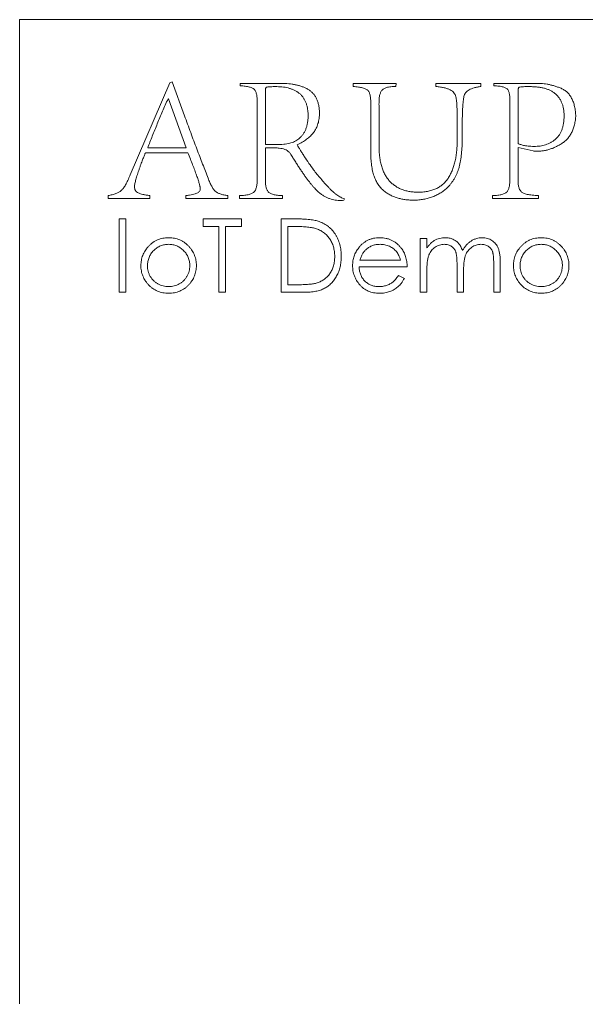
# Model space of a CAD drawing. Header units: millimetres. Extents: x 66 to 8082, y 89 to 5825.
# Drawn here: x 1387.3 to 1460.8, y 1455.3 to 1582.2 of the extents above; entities that cross this region are included whole.
import ezdxf

# ---------------------------------------------------------------- set-up
doc = ezdxf.new("R2010")
doc.units = ezdxf.units.MM
doc.layers.add('CUT THROUGH- Outside Line', color=3, linetype='Continuous')
doc.layers.add('FILL- 3mm', color=1, linetype='Continuous')

msp = doc.modelspace()

# ---------------------------------------------------------------- linework, layer by layer
at = {"layer": 'CUT THROUGH- Outside Line', "linetype": 'Continuous', "lineweight": 15}
for p, q in [((1387.27, 1582.17), (1387.27, 1357.17)), ((1529.27, 1582.17), (1387.27, 1582.17))]:
    msp.add_line(p, q, dxfattribs=at)
at = {"layer": 'FILL- 3mm', "linetype": 'Continuous', "lineweight": 15}
for p, q in [((1406.78, 1573.97), (1401.61, 1562)), ((1407.07, 1574.09), (1406.78, 1573.97)), ((1408.67, 1569.69), (1407.07, 1574.09)), ((1421.3, 1573.87), (1415.92, 1573.87)), ((1415.92, 1573.87), (1415.92, 1573.56)), ((1436.13, 1573.85), (1430.55, 1573.85)), ((1430.55, 1573.85), (1430.55, 1573.48)), ((1436.12, 1573.48), (1436.13, 1573.85)), ((1447.16, 1573.85), (1441.31, 1573.85)), ((1441.31, 1573.85), (1441.31, 1573.48)), ((1447.16, 1573.48), (1447.16, 1573.85)), ((1454.27, 1573.87), (1448.81, 1573.87)), ((1448.81, 1573.87), (1448.81, 1573.56)), ((1419.18, 1565.95), (1419.18, 1572.87)), ((1451.98, 1566.07), (1451.98, 1572.81)), ((1406.54, 1571.88), (1406.59, 1571.88)), ((1406.59, 1571.88), (1408.9, 1565.51)), ((1418.1, 1571.23), (1418.1, 1561.66)), ((1432.85, 1571.03), (1432.85, 1565.05)), ((1433.93, 1565.78), (1433.93, 1571.03)), ((1450.9, 1571.19), (1450.91, 1561.72)), ((1444.08, 1567.91), (1444.08, 1566.66)), ((1444.71, 1566.77), (1444.71, 1567.91)), ((1420.62, 1565.95), (1419.18, 1565.95)), ((1403.61, 1564.87), (1409.12, 1564.88)), ((1408.9, 1565.51), (1403.9, 1565.51)), ((1419.18, 1561.66), (1419.18, 1565.54)), ((1451.98, 1561.67), (1451.98, 1565.57)), ((1451.98, 1565.57), (1453.91, 1565.12)), ((1398.75, 1559.32), (1398.75, 1558.95)), ((1398.75, 1558.95), (1404.16, 1558.95)), ((1404.16, 1558.95), (1404.16, 1559.32)), ((1408.85, 1559.32), (1408.86, 1558.95)), ((1408.86, 1558.95), (1414.31, 1558.95)), ((1414.31, 1558.95), (1414.31, 1559.32)), ((1415.8, 1559.32), (1415.8, 1558.95)), ((1415.8, 1558.95), (1421.4, 1558.95)), ((1421.4, 1558.95), (1421.4, 1559.32)), ((1429.36, 1558.71), (1429.44, 1558.9)), ((1448.67, 1559.32), (1448.67, 1558.95)), ((1448.67, 1558.95), (1454.62, 1558.95)), ((1454.62, 1558.95), (1454.62, 1559.32)), ((1400.21, 1556.3), (1401.06, 1556.3)), ((1400.21, 1546.78), (1400.21, 1556.3)), ((1401.06, 1556.3), (1401.06, 1546.78)), ((1411.08, 1556.3), (1416.08, 1556.3)), ((1411.08, 1555.32), (1411.08, 1556.3)), ((1416.08, 1556.3), (1416.08, 1555.32)), ((1421.21, 1556.3), (1423.13, 1556.3)), ((1421.21, 1546.78), (1421.21, 1556.3)), ((1413.15, 1555.32), (1411.08, 1555.32)), ((1413.15, 1546.78), (1413.15, 1555.32)), ((1414.01, 1555.32), (1414.01, 1546.78)), ((1416.08, 1555.32), (1414.01, 1555.32)), ((1422.74, 1555.32), (1422.07, 1555.32)), ((1422.07, 1555.32), (1422.07, 1547.75)), ((1439.28, 1553.74), (1440.14, 1553.74)), ((1439.28, 1546.78), (1439.28, 1553.74)), ((1440.14, 1553.74), (1440.14, 1552.53)), ((1431.44, 1550.93), (1436.72, 1550.93)), ((1437.57, 1550.07), (1431.35, 1550.07)), ((1440.14, 1549.7), (1440.14, 1546.78)), ((1444.05, 1546.78), (1444.05, 1550.31)), ((1444.9, 1549.48), (1444.9, 1546.78)), ((1448.81, 1546.78), (1448.81, 1550.55)), ((1449.66, 1550.55), (1449.66, 1546.78)), ((1436.45, 1548.97), (1437.21, 1548.57)), ((1401.06, 1546.78), (1400.21, 1546.78)), ((1414.01, 1546.78), (1413.15, 1546.78)), ((1424.16, 1546.78), (1421.21, 1546.78)), ((1422.07, 1547.75), (1423.16, 1547.75)), ((1440.14, 1546.78), (1439.28, 1546.78)), ((1444.9, 1546.78), (1444.05, 1546.78)), ((1449.66, 1546.78), (1448.81, 1546.78))]:
    msp.add_line(p, q, dxfattribs=at)
for points, knots in [([(1415.92, 1573.56), (1416.03, 1573.56), (1416.25, 1573.55), (1416.56, 1573.52), (1416.84, 1573.48), (1417.09, 1573.42), (1417.31, 1573.35), (1417.49, 1573.28), (1417.64, 1573.18), (1417.76, 1573.08), (1417.86, 1572.95), (1417.93, 1572.78), (1418, 1572.6), (1418.05, 1572.38), (1418.08, 1572.14), (1418.1, 1571.86), (1418.11, 1571.55), (1418.1, 1571.34), (1418.1, 1571.23)], [0, 0, 0, 0, 0.089186, 0.170664, 0.243625, 0.309343, 0.367389, 0.418052, 0.463292, 0.503694, 0.54379, 0.589223, 0.640229, 0.697066, 0.761835, 0.833317, 0.912662, 1, 1, 1, 1]), ([(1419.18, 1572.87), (1419.18, 1572.92), (1419.18, 1573.02), (1419.19, 1573.14), (1419.21, 1573.24), (1419.23, 1573.33), (1419.29, 1573.4), (1419.36, 1573.41), (1419.39, 1573.41)], [0, 0, 0, 0, 0.238334, 0.438584, 0.593058, 0.707364, 0.867753, 1, 1, 1, 1]), ([(1419.39, 1573.41), (1419.45, 1573.42), (1419.61, 1573.44), (1419.88, 1573.45), (1420.23, 1573.46), (1420.5, 1573.46), (1420.64, 1573.46)], [0, 0, 0, 0, 0.157258, 0.374293, 0.657019, 1, 1, 1, 1]), ([(1420.64, 1573.46), (1420.79, 1573.46), (1421.09, 1573.45), (1421.52, 1573.41), (1421.93, 1573.34), (1422.31, 1573.25), (1422.67, 1573.12), (1423.01, 1572.97), (1423.32, 1572.79), (1423.61, 1572.57), (1423.87, 1572.33), (1424.09, 1572.05), (1424.28, 1571.74), (1424.44, 1571.4), (1424.57, 1571.02), (1424.65, 1570.61), (1424.71, 1570.17), (1424.72, 1569.86), (1424.73, 1569.71)], [0, 0, 0, 0, 0.071695, 0.140422, 0.20541, 0.267571, 0.327331, 0.385887, 0.442601, 0.498856, 0.554935, 0.610907, 0.667717, 0.726994, 0.789325, 0.855467, 0.925512, 1, 1, 1, 1]), ([(1426.2, 1570.07), (1426.19, 1570.26), (1426.17, 1570.61), (1426.08, 1571.12), (1425.95, 1571.58), (1425.78, 1571.99), (1425.56, 1572.36), (1425.29, 1572.67), (1424.98, 1572.94), (1424.63, 1573.16), (1424.25, 1573.34), (1423.87, 1573.5), (1423.46, 1573.62), (1423.05, 1573.72), (1422.63, 1573.8), (1422.2, 1573.85), (1421.75, 1573.88), (1421.45, 1573.87), (1421.3, 1573.87)], [0, 0, 0, 0, 0.0780559, 0.1500811, 0.2173398, 0.2802933, 0.3400858, 0.3977363, 0.4549608, 0.5131013, 0.5724732, 0.6311642, 0.6908321, 0.7505059, 0.8113509, 0.8725118, 0.9358154, 1, 1, 1, 1]), ([(1430.55, 1573.48), (1430.67, 1573.47), (1430.9, 1573.45), (1431.23, 1573.42), (1431.53, 1573.36), (1431.79, 1573.31), (1432.02, 1573.23), (1432.21, 1573.15), (1432.37, 1573.06), (1432.5, 1572.95), (1432.6, 1572.81), (1432.68, 1572.65), (1432.74, 1572.46), (1432.79, 1572.23), (1432.83, 1571.97), (1432.85, 1571.69), (1432.86, 1571.37), (1432.85, 1571.14), (1432.85, 1571.03)], [0, 0, 0, 0, 0.090003, 0.173003, 0.247225, 0.313439, 0.371782, 0.423583, 0.468644, 0.508396, 0.547847, 0.592715, 0.642189, 0.698905, 0.763354, 0.834173, 0.913261, 1, 1, 1, 1]), ([(1433.93, 1571.03), (1433.92, 1571.14), (1433.92, 1571.35), (1433.93, 1571.66), (1433.94, 1571.94), (1433.98, 1572.19), (1434.03, 1572.42), (1434.09, 1572.62), (1434.17, 1572.79), (1434.26, 1572.95), (1434.38, 1573.07), (1434.53, 1573.18), (1434.72, 1573.27), (1434.93, 1573.35), (1435.18, 1573.4), (1435.46, 1573.45), (1435.78, 1573.47), (1436.01, 1573.48), (1436.12, 1573.48)], [0, 0, 0, 0, 0.083863, 0.161012, 0.2314, 0.296235, 0.353857, 0.406486, 0.454971, 0.497779, 0.540102, 0.586553, 0.637713, 0.695543, 0.759656, 0.831607, 0.911566, 1, 1, 1, 1]), ([(1441.31, 1573.48), (1441.5, 1573.46), (1441.87, 1573.42), (1442.37, 1573.32), (1442.8, 1573.21), (1443.15, 1573.06), (1443.44, 1572.88), (1443.66, 1572.67), (1443.81, 1572.43), (1443.86, 1572.25), (1443.89, 1572.16)], [0, 0, 0, 0, 0.189029, 0.354137, 0.497237, 0.618134, 0.723504, 0.819328, 0.908684, 1, 1, 1, 1]), ([(1444.95, 1572.18), (1444.98, 1572.27), (1445.02, 1572.44), (1445.16, 1572.68), (1445.36, 1572.89), (1445.62, 1573.06), (1445.93, 1573.21), (1446.29, 1573.33), (1446.7, 1573.42), (1447, 1573.46), (1447.16, 1573.48)], [0, 0, 0, 0, 0.098742, 0.197038, 0.299038, 0.410701, 0.533516, 0.671111, 0.826568, 1, 1, 1, 1]), ([(1448.81, 1573.56), (1448.93, 1573.56), (1449.16, 1573.55), (1449.48, 1573.53), (1449.76, 1573.49), (1450.01, 1573.43), (1450.22, 1573.37), (1450.4, 1573.28), (1450.54, 1573.19), (1450.65, 1573.07), (1450.72, 1572.93), (1450.79, 1572.77), (1450.84, 1572.58), (1450.88, 1572.35), (1450.9, 1572.1), (1450.92, 1571.82), (1450.92, 1571.52), (1450.91, 1571.3), (1450.9, 1571.19)], [0, 0, 0, 0, 0.091823, 0.174655, 0.249137, 0.314644, 0.371658, 0.420916, 0.464281, 0.502637, 0.542405, 0.58743, 0.638062, 0.695737, 0.76096, 0.832988, 0.912921, 1, 1, 1, 1]), ([(1451.98, 1572.81), (1451.98, 1572.86), (1451.98, 1572.97), (1451.99, 1573.1), (1452.01, 1573.21), (1452.04, 1573.3), (1452.1, 1573.39), (1452.18, 1573.4), (1452.22, 1573.41)], [0, 0, 0, 0, 0.233369, 0.42561, 0.57137, 0.677458, 0.840688, 1, 1, 1, 1]), ([(1452.22, 1573.41), (1452.28, 1573.42), (1452.43, 1573.44), (1452.7, 1573.46), (1453.05, 1573.46), (1453.31, 1573.46), (1453.45, 1573.46)], [0, 0, 0, 0, 0.152156, 0.370009, 0.651579, 1, 1, 1, 1]), ([(1453.45, 1573.46), (1453.63, 1573.46), (1453.98, 1573.46), (1454.49, 1573.41), (1454.97, 1573.35), (1455.41, 1573.25), (1455.81, 1573.12), (1456.18, 1572.96), (1456.52, 1572.76), (1456.82, 1572.53), (1457.08, 1572.28), (1457.32, 1571.99), (1457.51, 1571.67), (1457.67, 1571.32), (1457.8, 1570.94), (1457.88, 1570.52), (1457.94, 1570.08), (1457.94, 1569.78), (1457.95, 1569.62)], [0, 0, 0, 0, 0.080108, 0.154881, 0.225574, 0.291731, 0.354097, 0.413346, 0.470384, 0.525441, 0.579218, 0.633296, 0.688332, 0.744597, 0.803434, 0.865081, 0.930478, 1, 1, 1, 1]), ([(1459.46, 1569.74), (1459.44, 1569.97), (1459.4, 1570.4), (1459.29, 1571.02), (1459.11, 1571.57), (1458.88, 1572.05), (1458.6, 1572.47), (1458.27, 1572.82), (1457.88, 1573.1), (1457.44, 1573.3), (1457, 1573.45), (1456.56, 1573.59), (1456.14, 1573.7), (1455.74, 1573.79), (1455.35, 1573.85), (1454.98, 1573.88), (1454.62, 1573.89), (1454.39, 1573.88), (1454.27, 1573.87)], [0, 0, 0, 0, 0.090341, 0.173096, 0.248427, 0.318243, 0.383933, 0.446503, 0.508952, 0.572273, 0.63542, 0.695699, 0.752926, 0.807211, 0.859058, 0.90827, 0.955024, 1, 1, 1, 1]), ([(1443.89, 1572.16), (1443.91, 1572.07), (1443.95, 1571.87), (1443.99, 1571.54), (1444.03, 1571.16), (1444.04, 1570.8), (1444.06, 1570.48), (1444.07, 1570.2), (1444.07, 1569.89), (1444.08, 1569.55), (1444.08, 1569.18), (1444.08, 1568.78), (1444.08, 1568.36), (1444.08, 1568.06), (1444.08, 1567.91)], [0, 0, 0, 0, 0.065095, 0.142532, 0.233342, 0.336869, 0.395066, 0.460502, 0.53319, 0.61235, 0.698767, 0.792448, 0.89259, 1, 1, 1, 1]), ([(1444.71, 1567.91), (1444.71, 1568.06), (1444.71, 1568.36), (1444.72, 1568.79), (1444.72, 1569.19), (1444.74, 1569.56), (1444.75, 1569.9), (1444.75, 1570.21), (1444.77, 1570.49), (1444.79, 1570.81), (1444.82, 1571.17), (1444.86, 1571.55), (1444.9, 1571.89), (1444.94, 1572.09), (1444.95, 1572.18)], [0, 0, 0, 0, 0.107482, 0.207874, 0.301049, 0.387819, 0.466561, 0.538882, 0.604013, 0.661977, 0.765154, 0.856416, 0.934115, 1, 1, 1, 1]), ([(1403.9, 1565.51), (1404.1, 1566.02), (1404.5, 1567.07), (1405.15, 1568.66), (1405.83, 1570.27), (1406.3, 1571.34), (1406.54, 1571.88)], [0, 0, 0, 0, 0.239737, 0.490038, 0.745473, 1, 1, 1, 1]), ([(1411.74, 1561.6), (1411.62, 1561.89), (1411.38, 1562.49), (1411.03, 1563.42), (1410.65, 1564.39), (1410.13, 1565.75), (1409.47, 1567.52), (1408.94, 1568.96), (1408.67, 1569.69)], [0, 0, 0, 0, 0.109387, 0.22402, 0.343819, 0.468869, 0.729107, 1, 1, 1, 1]), ([(1423.31, 1565.9), (1423.53, 1566.01), (1423.95, 1566.22), (1424.53, 1566.61), (1425.03, 1567.03), (1425.38, 1567.43), (1425.62, 1567.78), (1425.77, 1568.06), (1425.9, 1568.35), (1426.01, 1568.66), (1426.09, 1568.99), (1426.15, 1569.34), (1426.19, 1569.7), (1426.2, 1569.95), (1426.2, 1570.07)], [0, 0, 0, 0, 0.135396, 0.262394, 0.382767, 0.499489, 0.55717, 0.615544, 0.674757, 0.735295, 0.79761, 0.862855, 0.929997, 1, 1, 1, 1]), ([(1424.73, 1569.71), (1424.72, 1569.54), (1424.71, 1569.21), (1424.65, 1568.74), (1424.55, 1568.31), (1424.42, 1567.91), (1424.24, 1567.55), (1424.03, 1567.22), (1423.79, 1566.93), (1423.59, 1566.77), (1423.5, 1566.68)], [0, 0, 0, 0, 0.148963, 0.288773, 0.419547, 0.543302, 0.661823, 0.776024, 0.888114, 1, 1, 1, 1]), ([(1453.91, 1565.12), (1454.07, 1565.1), (1454.37, 1565.08), (1454.83, 1565.09), (1455.29, 1565.14), (1455.74, 1565.23), (1456.2, 1565.37), (1456.65, 1565.54), (1457.1, 1565.76), (1457.54, 1566.01), (1457.97, 1566.3), (1458.34, 1566.65), (1458.66, 1567.05), (1458.93, 1567.5), (1459.15, 1567.99), (1459.3, 1568.53), (1459.42, 1569.12), (1459.45, 1569.53), (1459.46, 1569.74)], [0, 0, 0, 0, 0.055962, 0.111923, 0.168224, 0.2249, 0.282396, 0.341379, 0.402344, 0.465268, 0.528643, 0.590537, 0.652425, 0.715621, 0.780968, 0.849504, 0.92227, 1, 1, 1, 1]), ([(1457.95, 1569.62), (1457.94, 1569.45), (1457.93, 1569.13), (1457.87, 1568.66), (1457.77, 1568.23), (1457.65, 1567.83), (1457.49, 1567.47), (1457.3, 1567.14), (1457.07, 1566.86), (1456.8, 1566.61), (1456.52, 1566.39), (1456.21, 1566.21), (1455.89, 1566.05), (1455.55, 1565.92), (1455.2, 1565.82), (1454.82, 1565.75), (1454.43, 1565.71), (1454.17, 1565.71), (1454.03, 1565.71)], [0, 0, 0, 0, 0.07992, 0.154833, 0.224848, 0.290191, 0.35257, 0.412375, 0.470335, 0.527556, 0.58451, 0.640943, 0.697653, 0.754908, 0.813394, 0.873428, 0.935483, 1, 1, 1, 1]), ([(1423.5, 1566.68), (1423.42, 1566.62), (1423.25, 1566.49), (1422.97, 1566.33), (1422.66, 1566.21), (1422.32, 1566.11), (1421.95, 1566.03), (1421.54, 1565.98), (1421.09, 1565.95), (1420.78, 1565.95), (1420.62, 1565.95)], [0, 0, 0, 0, 0.102808, 0.207293, 0.316422, 0.431051, 0.554733, 0.690534, 0.838076, 1, 1, 1, 1]), ([(1425.42, 1562.67), (1425.22, 1562.95), (1424.81, 1563.52), (1424.33, 1564.26), (1423.95, 1564.84), (1423.7, 1565.24), (1423.49, 1565.58), (1423.37, 1565.8), (1423.31, 1565.9)], [0, 0, 0, 0, 0.264867, 0.54572, 0.683206, 0.804151, 0.910553, 1, 1, 1, 1]), ([(1439.09, 1559.76), (1438.89, 1559.77), (1438.5, 1559.77), (1437.94, 1559.84), (1437.42, 1559.95), (1436.92, 1560.1), (1436.46, 1560.31), (1436.04, 1560.56), (1435.64, 1560.86), (1435.29, 1561.2), (1434.97, 1561.6), (1434.69, 1562.04), (1434.46, 1562.54), (1434.27, 1563.09), (1434.11, 1563.69), (1434.01, 1564.34), (1433.94, 1565.05), (1433.93, 1565.53), (1433.93, 1565.78)], [0, 0, 0, 0, 0.065293, 0.127563, 0.186583, 0.243468, 0.298678, 0.352952, 0.406835, 0.461045, 0.516632, 0.573908, 0.634335, 0.6983, 0.766403, 0.839078, 0.916858, 1, 1, 1, 1]), ([(1444.08, 1566.66), (1444.08, 1566.4), (1444.07, 1565.91), (1444.02, 1565.19), (1443.94, 1564.5), (1443.82, 1563.86), (1443.66, 1563.25), (1443.46, 1562.69), (1443.23, 1562.16), (1442.97, 1561.67), (1442.66, 1561.23), (1442.29, 1560.85), (1441.88, 1560.52), (1441.42, 1560.25), (1440.9, 1560.04), (1440.34, 1559.89), (1439.73, 1559.79), (1439.31, 1559.77), (1439.09, 1559.76)], [0, 0, 0, 0, 0.078613, 0.153361, 0.224569, 0.292114, 0.356356, 0.417999, 0.4773, 0.53451, 0.589774, 0.643765, 0.697606, 0.752347, 0.809181, 0.868781, 0.932054, 1, 1, 1, 1]), ([(1442.84, 1560.4), (1442.93, 1560.49), (1443.1, 1560.68), (1443.34, 1560.98), (1443.56, 1561.29), (1443.76, 1561.62), (1443.93, 1561.95), (1444.09, 1562.31), (1444.22, 1562.67), (1444.38, 1563.18), (1444.52, 1563.88), (1444.64, 1564.77), (1444.71, 1565.74), (1444.71, 1566.42), (1444.71, 1566.77)], [0, 0, 0, 0, 0.056676, 0.112911, 0.168237, 0.223863, 0.2795, 0.335645, 0.392355, 0.449709, 0.570812, 0.702501, 0.845378, 1, 1, 1, 1]), ([(1454.03, 1565.71), (1453.9, 1565.71), (1453.64, 1565.72), (1453.28, 1565.74), (1452.97, 1565.78), (1452.69, 1565.84), (1452.46, 1565.9), (1452.26, 1565.96), (1452.11, 1566.01), (1452.02, 1566.05), (1451.98, 1566.07)], [0, 0, 0, 0, 0.191776, 0.364164, 0.51615, 0.649798, 0.763446, 0.860885, 0.939123, 1, 1, 1, 1]), ([(1402.18, 1560.48), (1402.19, 1560.55), (1402.2, 1560.69), (1402.25, 1560.91), (1402.3, 1561.15), (1402.38, 1561.43), (1402.46, 1561.73), (1402.56, 1562.06), (1402.68, 1562.41), (1402.81, 1562.79), (1402.94, 1563.16), (1403.06, 1563.5), (1403.18, 1563.81), (1403.28, 1564.09), (1403.38, 1564.34), (1403.47, 1564.54), (1403.54, 1564.72), (1403.59, 1564.83), (1403.61, 1564.87)], [0, 0, 0, 0, 0.041947, 0.090344, 0.145164, 0.20664, 0.273719, 0.348475, 0.429094, 0.517, 0.603745, 0.683693, 0.754942, 0.819405, 0.876131, 0.92513, 0.966413, 1, 1, 1, 1]), ([(1409.12, 1564.88), (1409.23, 1564.61), (1409.43, 1564.09), (1409.73, 1563.33), (1410, 1562.63), (1410.2, 1562.08), (1410.35, 1561.67), (1410.44, 1561.39), (1410.52, 1561.14), (1410.59, 1560.91), (1410.64, 1560.71), (1410.68, 1560.53), (1410.7, 1560.37), (1410.71, 1560.27), (1410.71, 1560.23)], [0, 0, 0, 0, 0.176474, 0.34096, 0.49316, 0.633843, 0.69831, 0.757907, 0.811332, 0.859943, 0.902436, 0.940219, 0.972697, 1, 1, 1, 1]), ([(1419.18, 1565.54), (1419.41, 1565.54), (1419.83, 1565.54), (1420.43, 1565.53), (1420.93, 1565.48), (1421.34, 1565.43), (1421.7, 1565.33), (1422.01, 1565.17), (1422.27, 1564.95), (1422.41, 1564.76), (1422.48, 1564.67)], [0, 0, 0, 0, 0.1924351, 0.3579991, 0.4979915, 0.6127004, 0.7110355, 0.8065771, 0.9008212, 1, 1, 1, 1]), ([(1422.48, 1564.67), (1422.59, 1564.5), (1422.79, 1564.16), (1423.1, 1563.67), (1423.4, 1563.2), (1423.69, 1562.77), (1423.97, 1562.35), (1424.24, 1561.96), (1424.5, 1561.6), (1424.76, 1561.26), (1425, 1560.95), (1425.23, 1560.66), (1425.46, 1560.4), (1425.68, 1560.17), (1425.88, 1559.96), (1426.08, 1559.77), (1426.27, 1559.62), (1426.5, 1559.44), (1426.8, 1559.26), (1427.15, 1559.07), (1427.51, 1558.92), (1427.88, 1558.81), (1428.24, 1558.73), (1428.61, 1558.69), (1428.99, 1558.67), (1429.24, 1558.7), (1429.36, 1558.71)], [0, 0, 0, 0, 0.062761, 0.1230248, 0.1801147, 0.2349172, 0.2865549, 0.3357308, 0.3822507, 0.4257654, 0.4667137, 0.5049834, 0.5408846, 0.5739469, 0.6044643, 0.6322247, 0.6577979, 0.6807689, 0.7237171, 0.7651963, 0.805335, 0.8450388, 0.8837251, 0.9221276, 0.9610189, 1, 1, 1, 1]), ([(1432.85, 1565.05), (1432.85, 1564.89), (1432.85, 1564.58), (1432.88, 1564.12), (1432.9, 1563.68), (1432.96, 1563.27), (1433.01, 1562.88), (1433.09, 1562.52), (1433.17, 1562.18), (1433.3, 1561.77), (1433.5, 1561.29), (1433.8, 1560.77), (1434.15, 1560.31), (1434.43, 1560.06), (1434.57, 1559.93)], [0, 0, 0, 0, 0.086568, 0.169157, 0.246935, 0.32071, 0.391069, 0.457123, 0.519993, 0.578799, 0.690292, 0.796752, 0.898977, 1, 1, 1, 1]), ([(1401.61, 1562), (1401.56, 1561.88), (1401.47, 1561.64), (1401.32, 1561.31), (1401.18, 1561.01), (1401.03, 1560.74), (1400.89, 1560.5), (1400.76, 1560.3), (1400.62, 1560.13), (1400.43, 1559.94), (1400.16, 1559.74), (1399.76, 1559.57), (1399.29, 1559.42), (1398.94, 1559.36), (1398.75, 1559.32)], [0, 0, 0, 0, 0.094873, 0.181732, 0.261555, 0.334075, 0.399077, 0.45743, 0.50921, 0.554943, 0.645163, 0.748078, 0.865624, 1, 1, 1, 1]), ([(1429.44, 1558.9), (1429.36, 1558.93), (1429.19, 1558.99), (1428.95, 1559.1), (1428.7, 1559.24), (1428.45, 1559.42), (1428.19, 1559.61), (1427.93, 1559.84), (1427.66, 1560.09), (1427.31, 1560.46), (1426.86, 1560.94), (1426.36, 1561.52), (1425.87, 1562.09), (1425.57, 1562.48), (1425.42, 1562.67)], [0, 0, 0, 0, 0.0454515, 0.0931833, 0.1442869, 0.1985145, 0.2566164, 0.3187003, 0.384592, 0.4543782, 0.5962337, 0.7343844, 0.8691901, 1, 1, 1, 1]), ([(1414.31, 1559.32), (1414.13, 1559.35), (1413.79, 1559.4), (1413.33, 1559.53), (1412.95, 1559.68), (1412.65, 1559.89), (1412.41, 1560.19), (1412.19, 1560.56), (1411.95, 1561.04), (1411.81, 1561.4), (1411.74, 1561.6)], [0, 0, 0, 0, 0.15008, 0.277766, 0.385014, 0.475869, 0.56967, 0.68801, 0.830304, 1, 1, 1, 1]), ([(1418.1, 1561.66), (1418.11, 1561.55), (1418.11, 1561.34), (1418.11, 1561.05), (1418.08, 1560.78), (1418.04, 1560.53), (1417.99, 1560.32), (1417.93, 1560.13), (1417.84, 1559.97), (1417.75, 1559.83), (1417.62, 1559.71), (1417.46, 1559.62), (1417.27, 1559.53), (1417.04, 1559.46), (1416.78, 1559.4), (1416.48, 1559.37), (1416.15, 1559.33), (1415.92, 1559.33), (1415.8, 1559.32)], [0, 0, 0, 0, 0.082487, 0.15725, 0.225311, 0.286895, 0.342333, 0.392905, 0.437998, 0.479723, 0.52153, 0.567592, 0.620891, 0.679996, 0.74768, 0.823146, 0.90781, 1, 1, 1, 1]), ([(1421.4, 1559.32), (1421.28, 1559.33), (1421.06, 1559.33), (1420.74, 1559.37), (1420.45, 1559.4), (1420.2, 1559.46), (1419.98, 1559.53), (1419.8, 1559.62), (1419.64, 1559.71), (1419.52, 1559.83), (1419.43, 1559.97), (1419.35, 1560.13), (1419.28, 1560.32), (1419.23, 1560.53), (1419.2, 1560.78), (1419.17, 1561.05), (1419.17, 1561.34), (1419.17, 1561.55), (1419.18, 1561.66)], [0, 0, 0, 0, 0.0908996, 0.1728545, 0.2472059, 0.3136581, 0.3722597, 0.4242137, 0.4704521, 0.5124596, 0.5545138, 0.6001103, 0.6516999, 0.7082538, 0.7709446, 0.8403759, 0.9166425, 1, 1, 1, 1]), ([(1450.91, 1561.72), (1450.91, 1561.61), (1450.91, 1561.39), (1450.91, 1561.09), (1450.88, 1560.81), (1450.85, 1560.57), (1450.8, 1560.35), (1450.73, 1560.15), (1450.65, 1559.99), (1450.56, 1559.84), (1450.44, 1559.73), (1450.28, 1559.62), (1450.09, 1559.54), (1449.87, 1559.47), (1449.62, 1559.41), (1449.33, 1559.36), (1449.01, 1559.34), (1448.79, 1559.33), (1448.67, 1559.32)], [0, 0, 0, 0, 0.084535, 0.161323, 0.231379, 0.294793, 0.352137, 0.403725, 0.449372, 0.491472, 0.532806, 0.579263, 0.631175, 0.689935, 0.755322, 0.828611, 0.91004, 1, 1, 1, 1]), ([(1454.62, 1559.32), (1454.47, 1559.33), (1454.2, 1559.34), (1453.82, 1559.38), (1453.48, 1559.42), (1453.17, 1559.48), (1452.91, 1559.55), (1452.69, 1559.64), (1452.51, 1559.73), (1452.37, 1559.84), (1452.26, 1559.98), (1452.17, 1560.14), (1452.09, 1560.33), (1452.04, 1560.54), (1452, 1560.78), (1451.98, 1561.05), (1451.96, 1561.35), (1451.97, 1561.56), (1451.98, 1561.67)], [0, 0, 0, 0, 0.100639, 0.190883, 0.272537, 0.344476, 0.408321, 0.462911, 0.510733, 0.551582, 0.591292, 0.633375, 0.680589, 0.732438, 0.789945, 0.853358, 0.923847, 1, 1, 1, 1]), ([(1404.16, 1559.32), (1404, 1559.35), (1403.71, 1559.39), (1403.31, 1559.47), (1402.96, 1559.56), (1402.68, 1559.67), (1402.45, 1559.8), (1402.29, 1559.99), (1402.2, 1560.22), (1402.19, 1560.39), (1402.18, 1560.48)], [0, 0, 0, 0, 0.187801, 0.350163, 0.489421, 0.607119, 0.70652, 0.797929, 0.893446, 1, 1, 1, 1]), ([(1410.71, 1560.23), (1410.71, 1560.16), (1410.71, 1560.03), (1410.62, 1559.86), (1410.48, 1559.72), (1410.28, 1559.62), (1410.02, 1559.53), (1409.7, 1559.46), (1409.3, 1559.38), (1409.01, 1559.34), (1408.85, 1559.32)], [0, 0, 0, 0, 0.086006, 0.165252, 0.249477, 0.345889, 0.463722, 0.611502, 0.7903, 1, 1, 1, 1]), ([(1434.57, 1559.93), (1434.71, 1559.82), (1434.99, 1559.62), (1435.44, 1559.36), (1435.91, 1559.15), (1436.4, 1558.99), (1436.9, 1558.87), (1437.42, 1558.79), (1437.94, 1558.74), (1438.29, 1558.73), (1438.46, 1558.73)], [0, 0, 0, 0, 0.126393, 0.250263, 0.373692, 0.497554, 0.62188, 0.746855, 0.872432, 1, 1, 1, 1]), ([(1438.46, 1558.73), (1438.67, 1558.74), (1439.09, 1558.75), (1439.71, 1558.84), (1440.31, 1558.97), (1440.88, 1559.16), (1441.44, 1559.4), (1441.95, 1559.69), (1442.42, 1560.01), (1442.7, 1560.27), (1442.84, 1560.4)], [0, 0, 0, 0, 0.131422, 0.260386, 0.387623, 0.515359, 0.641317, 0.763061, 0.882086, 1, 1, 1, 1]), ([(1423.13, 1556.3), (1423.3, 1556.3), (1423.63, 1556.3), (1424.09, 1556.28), (1424.52, 1556.26), (1424.92, 1556.22), (1425.28, 1556.17), (1425.61, 1556.11), (1425.89, 1556.04), (1426.07, 1555.98), (1426.16, 1555.96)], [0, 0, 0, 0, 0.164289, 0.317406, 0.458844, 0.589367, 0.707831, 0.81577, 0.91288, 1, 1, 1, 1]), ([(1426.16, 1555.96), (1426.27, 1555.91), (1426.49, 1555.83), (1426.8, 1555.68), (1427.09, 1555.5), (1427.36, 1555.3), (1427.62, 1555.07), (1427.86, 1554.83), (1428.07, 1554.56), (1428.27, 1554.27), (1428.45, 1553.97), (1428.6, 1553.65), (1428.73, 1553.31), (1428.84, 1552.96), (1428.93, 1552.59), (1428.98, 1552.21), (1429.02, 1551.82), (1429.02, 1551.55), (1429.03, 1551.42)], [0, 0, 0, 0, 0.061545, 0.121694, 0.181155, 0.239875, 0.298702, 0.357647, 0.417605, 0.478494, 0.540407, 0.602345, 0.665004, 0.728559, 0.793651, 0.860534, 0.929236, 1, 1, 1, 1]), ([(1425.66, 1555.06), (1425.58, 1555.08), (1425.41, 1555.13), (1425.14, 1555.18), (1424.82, 1555.22), (1424.48, 1555.26), (1424.09, 1555.29), (1423.67, 1555.31), (1423.22, 1555.32), (1422.9, 1555.32), (1422.74, 1555.32)], [0, 0, 0, 0, 0.084319, 0.179285, 0.286583, 0.405111, 0.535593, 0.67819, 0.832976, 1, 1, 1, 1]), ([(1428.17, 1551.42), (1428.17, 1551.53), (1428.17, 1551.75), (1428.13, 1552.07), (1428.08, 1552.38), (1428.01, 1552.68), (1427.92, 1552.96), (1427.8, 1553.23), (1427.67, 1553.49), (1427.51, 1553.74), (1427.34, 1553.97), (1427.15, 1554.18), (1426.94, 1554.38), (1426.72, 1554.55), (1426.48, 1554.71), (1426.22, 1554.85), (1425.95, 1554.96), (1425.76, 1555.02), (1425.66, 1555.06)], [0, 0, 0, 0, 0.070151, 0.137813, 0.203226, 0.267174, 0.330024, 0.391794, 0.453084, 0.514334, 0.575, 0.634865, 0.694116, 0.753442, 0.813126, 0.87408, 0.936007, 1, 1, 1, 1]), ([(1403.97, 1552.71), (1404.06, 1552.8), (1404.23, 1552.98), (1404.52, 1553.21), (1404.83, 1553.41), (1405.16, 1553.58), (1405.5, 1553.7), (1405.86, 1553.79), (1406.23, 1553.85), (1406.49, 1553.85), (1406.62, 1553.86)], [0, 0, 0, 0, 0.128498, 0.252713, 0.374819, 0.496436, 0.617911, 0.741288, 0.8687, 1, 1, 1, 1]), ([(1406.62, 1553.86), (1406.75, 1553.85), (1407.01, 1553.85), (1407.38, 1553.79), (1407.74, 1553.7), (1408.08, 1553.58), (1408.41, 1553.41), (1408.71, 1553.22), (1409, 1552.98), (1409.18, 1552.8), (1409.27, 1552.71)], [0, 0, 0, 0, 0.131751, 0.258332, 0.382134, 0.503804, 0.624693, 0.746871, 0.871514, 1, 1, 1, 1]), ([(1431.29, 1552.56), (1431.38, 1552.66), (1431.55, 1552.87), (1431.84, 1553.13), (1432.15, 1553.36), (1432.48, 1553.54), (1432.83, 1553.68), (1433.21, 1553.79), (1433.6, 1553.85), (1433.88, 1553.85), (1434.01, 1553.86)], [0, 0, 0, 0, 0.128835, 0.253589, 0.374643, 0.49534, 0.616325, 0.739759, 0.866842, 1, 1, 1, 1]), ([(1434.01, 1553.86), (1434.16, 1553.85), (1434.44, 1553.85), (1434.85, 1553.78), (1435.23, 1553.67), (1435.6, 1553.52), (1435.94, 1553.33), (1436.26, 1553.09), (1436.56, 1552.81), (1436.73, 1552.6), (1436.82, 1552.49)], [0, 0, 0, 0, 0.13204, 0.259033, 0.38188, 0.502258, 0.622752, 0.744743, 0.870109, 1, 1, 1, 1]), ([(1440.14, 1552.53), (1440.22, 1552.63), (1440.36, 1552.83), (1440.61, 1553.1), (1440.85, 1553.33), (1441.02, 1553.45), (1441.1, 1553.5)], [0, 0, 0, 0, 0.283595, 0.543395, 0.780646, 1, 1, 1, 1]), ([(1441.1, 1553.5), (1441.22, 1553.56), (1441.44, 1553.67), (1441.8, 1553.78), (1442.17, 1553.84), (1442.42, 1553.85), (1442.54, 1553.86)], [0, 0, 0, 0, 0.2537341, 0.5030351, 0.7500136, 1, 1, 1, 1]), ([(1442.54, 1553.86), (1442.62, 1553.85), (1442.79, 1553.85), (1443.04, 1553.81), (1443.28, 1553.75), (1443.51, 1553.66), (1443.72, 1553.55), (1443.92, 1553.43), (1444.1, 1553.29), (1444.26, 1553.13), (1444.4, 1552.94), (1444.53, 1552.72), (1444.65, 1552.46), (1444.72, 1552.27), (1444.75, 1552.18)], [0, 0, 0, 0, 0.084152, 0.166532, 0.248836, 0.331246, 0.412957, 0.490494, 0.566156, 0.639987, 0.716765, 0.802144, 0.895833, 1, 1, 1, 1]), ([(1444.75, 1552.18), (1444.79, 1552.24), (1444.87, 1552.38), (1444.99, 1552.56), (1445.12, 1552.74), (1445.25, 1552.9), (1445.4, 1553.05), (1445.55, 1553.19), (1445.7, 1553.32), (1445.92, 1553.47), (1446.2, 1553.62), (1446.56, 1553.76), (1446.93, 1553.84), (1447.18, 1553.85), (1447.31, 1553.86)], [0, 0, 0, 0, 0.071766, 0.141226, 0.209116, 0.27484, 0.339483, 0.402476, 0.464942, 0.526833, 0.647415, 0.765562, 0.881615, 1, 1, 1, 1]), ([(1447.31, 1553.86), (1447.42, 1553.85), (1447.65, 1553.84), (1447.99, 1553.78), (1448.3, 1553.66), (1448.58, 1553.5), (1448.84, 1553.3), (1449.07, 1553.07), (1449.26, 1552.79), (1449.38, 1552.54), (1449.46, 1552.31), (1449.52, 1552.12), (1449.56, 1551.9), (1449.6, 1551.67), (1449.63, 1551.42), (1449.65, 1551.15), (1449.66, 1550.85), (1449.66, 1550.65), (1449.66, 1550.55)], [0, 0, 0, 0, 0.075604, 0.147965, 0.218797, 0.28947, 0.359724, 0.429708, 0.500497, 0.574429, 0.613947, 0.657155, 0.703973, 0.754939, 0.809707, 0.868833, 0.932385, 1, 1, 1, 1]), ([(1452.33, 1552.71), (1452.42, 1552.8), (1452.59, 1552.98), (1452.88, 1553.21), (1453.19, 1553.41), (1453.51, 1553.58), (1453.86, 1553.7), (1454.22, 1553.79), (1454.59, 1553.85), (1454.85, 1553.85), (1454.98, 1553.86)], [0, 0, 0, 0, 0.128498, 0.252713, 0.374819, 0.496436, 0.617911, 0.741288, 0.8687, 1, 1, 1, 1]), ([(1454.98, 1553.86), (1455.11, 1553.85), (1455.37, 1553.85), (1455.74, 1553.79), (1456.1, 1553.7), (1456.44, 1553.58), (1456.76, 1553.41), (1457.07, 1553.22), (1457.36, 1552.98), (1457.54, 1552.8), (1457.62, 1552.71)], [0, 0, 0, 0, 0.131751, 0.258332, 0.382134, 0.503804, 0.624693, 0.746871, 0.871514, 1, 1, 1, 1]), ([(1403.02, 1550.24), (1403.02, 1550.35), (1403.03, 1550.58), (1403.07, 1550.92), (1403.14, 1551.25), (1403.25, 1551.57), (1403.38, 1551.87), (1403.55, 1552.16), (1403.74, 1552.44), (1403.89, 1552.62), (1403.97, 1552.71)], [0, 0, 0, 0, 0.1289191, 0.2552377, 0.3786786, 0.5010879, 0.6227137, 0.7462408, 0.871589, 1, 1, 1, 1]), ([(1406.62, 1553), (1406.53, 1553), (1406.34, 1553), (1406.08, 1552.96), (1405.82, 1552.89), (1405.57, 1552.8), (1405.33, 1552.69), (1405.1, 1552.55), (1404.88, 1552.38), (1404.68, 1552.2), (1404.49, 1551.99), (1404.32, 1551.77), (1404.18, 1551.54), (1404.07, 1551.3), (1403.98, 1551.05), (1403.92, 1550.78), (1403.88, 1550.51), (1403.87, 1550.32), (1403.87, 1550.23)], [0, 0, 0, 0, 0.063846, 0.126044, 0.187165, 0.247399, 0.30838, 0.36978, 0.432584, 0.497641, 0.562401, 0.625557, 0.687332, 0.748313, 0.809791, 0.871768, 0.934836, 1, 1, 1, 1]), ([(1409.37, 1550.23), (1409.36, 1550.32), (1409.36, 1550.51), (1409.32, 1550.78), (1409.26, 1551.05), (1409.17, 1551.3), (1409.05, 1551.54), (1408.91, 1551.77), (1408.75, 1551.99), (1408.56, 1552.19), (1408.35, 1552.38), (1408.13, 1552.55), (1407.9, 1552.69), (1407.67, 1552.81), (1407.42, 1552.89), (1407.16, 1552.96), (1406.89, 1553), (1406.71, 1553), (1406.62, 1553)], [0, 0, 0, 0, 0.065185, 0.128274, 0.19027, 0.251768, 0.312769, 0.374793, 0.43797, 0.503047, 0.568125, 0.63095, 0.692369, 0.752973, 0.813641, 0.874355, 0.936573, 1, 1, 1, 1]), ([(1409.27, 1552.71), (1409.34, 1552.62), (1409.49, 1552.45), (1409.69, 1552.17), (1409.85, 1551.88), (1409.99, 1551.57), (1410.09, 1551.25), (1410.17, 1550.93), (1410.21, 1550.58), (1410.22, 1550.35), (1410.22, 1550.24)], [0, 0, 0, 0, 0.128157, 0.253834, 0.376506, 0.498534, 0.621368, 0.744565, 0.870634, 1, 1, 1, 1]), ([(1430.49, 1550.24), (1430.5, 1550.34), (1430.5, 1550.56), (1430.54, 1550.87), (1430.6, 1551.17), (1430.69, 1551.47), (1430.8, 1551.76), (1430.94, 1552.04), (1431.1, 1552.3), (1431.23, 1552.47), (1431.29, 1552.56)], [0, 0, 0, 0, 0.128045, 0.253768, 0.377428, 0.500551, 0.623296, 0.746578, 0.872348, 1, 1, 1, 1]), ([(1432.26, 1552.35), (1432.22, 1552.31), (1432.13, 1552.23), (1432, 1552.08), (1431.89, 1551.93), (1431.78, 1551.76), (1431.68, 1551.57), (1431.59, 1551.37), (1431.51, 1551.15), (1431.46, 1551), (1431.44, 1550.93)], [0, 0, 0, 0, 0.109984, 0.22258, 0.3385, 0.458709, 0.585535, 0.717518, 0.854667, 1, 1, 1, 1]), ([(1434.06, 1553), (1433.97, 1553), (1433.8, 1553), (1433.56, 1552.97), (1433.32, 1552.92), (1433.09, 1552.84), (1432.87, 1552.75), (1432.65, 1552.64), (1432.45, 1552.51), (1432.33, 1552.4), (1432.26, 1552.35)], [0, 0, 0, 0, 0.131092, 0.259141, 0.384162, 0.505992, 0.629098, 0.750669, 0.874039, 1, 1, 1, 1]), ([(1436.72, 1550.93), (1436.69, 1551.04), (1436.63, 1551.26), (1436.5, 1551.56), (1436.36, 1551.83), (1436.19, 1552.06), (1436, 1552.27), (1435.78, 1552.45), (1435.54, 1552.61), (1435.27, 1552.75), (1434.98, 1552.86), (1434.68, 1552.94), (1434.37, 1553), (1434.16, 1553), (1434.06, 1553)], [0, 0, 0, 0, 0.09624, 0.185231, 0.267501, 0.3444, 0.419595, 0.496891, 0.576638, 0.660268, 0.745387, 0.83004, 0.914474, 1, 1, 1, 1]), ([(1436.82, 1552.49), (1436.88, 1552.41), (1437, 1552.24), (1437.15, 1551.97), (1437.28, 1551.7), (1437.38, 1551.4), (1437.47, 1551.09), (1437.53, 1550.76), (1437.56, 1550.42), (1437.57, 1550.19), (1437.57, 1550.07)], [0, 0, 0, 0, 0.118522, 0.236255, 0.356174, 0.47725, 0.60154, 0.729618, 0.862158, 1, 1, 1, 1]), ([(1442.39, 1553), (1442.29, 1553), (1442.08, 1552.99), (1441.78, 1552.92), (1441.49, 1552.8), (1441.21, 1552.64), (1440.95, 1552.44), (1440.73, 1552.2), (1440.54, 1551.93), (1440.42, 1551.68), (1440.34, 1551.46), (1440.28, 1551.27), (1440.24, 1551.06), (1440.2, 1550.83), (1440.17, 1550.58), (1440.16, 1550.3), (1440.14, 1550.01), (1440.14, 1549.81), (1440.14, 1549.7)], [0, 0, 0, 0, 0.068677, 0.136871, 0.206114, 0.277538, 0.349772, 0.421251, 0.492911, 0.567027, 0.606614, 0.649704, 0.697303, 0.749086, 0.804881, 0.865485, 0.930237, 1, 1, 1, 1]), ([(1444.05, 1550.31), (1444.05, 1550.41), (1444.05, 1550.61), (1444.04, 1550.88), (1444.03, 1551.13), (1444.01, 1551.36), (1443.99, 1551.56), (1443.96, 1551.73), (1443.93, 1551.88), (1443.88, 1552.05), (1443.8, 1552.23), (1443.67, 1552.42), (1443.52, 1552.59), (1443.33, 1552.74), (1443.13, 1552.86), (1442.9, 1552.94), (1442.65, 1552.99), (1442.48, 1553), (1442.39, 1553)], [0, 0, 0, 0, 0.08253, 0.158779, 0.227738, 0.289946, 0.345499, 0.393896, 0.436374, 0.472122, 0.536384, 0.599078, 0.661948, 0.726311, 0.791771, 0.858647, 0.927305, 1, 1, 1, 1]), ([(1447.16, 1553), (1447.05, 1553), (1446.84, 1552.99), (1446.53, 1552.91), (1446.23, 1552.8), (1445.95, 1552.63), (1445.69, 1552.42), (1445.47, 1552.18), (1445.29, 1551.91), (1445.17, 1551.65), (1445.09, 1551.43), (1445.04, 1551.23), (1445, 1551), (1444.96, 1550.75), (1444.94, 1550.47), (1444.91, 1550.16), (1444.9, 1549.83), (1444.9, 1549.6), (1444.9, 1549.48)], [0, 0, 0, 0, 0.068158, 0.134707, 0.201865, 0.270788, 0.340024, 0.408083, 0.476813, 0.547346, 0.58564, 0.628865, 0.677153, 0.730803, 0.789807, 0.854325, 0.924365, 1, 1, 1, 1]), ([(1448.81, 1550.55), (1448.81, 1550.64), (1448.81, 1550.81), (1448.8, 1551.06), (1448.79, 1551.28), (1448.77, 1551.48), (1448.75, 1551.66), (1448.72, 1551.82), (1448.69, 1551.96), (1448.64, 1552.11), (1448.56, 1552.28), (1448.43, 1552.46), (1448.28, 1552.62), (1448.1, 1552.76), (1447.89, 1552.87), (1447.66, 1552.95), (1447.42, 1553), (1447.25, 1553), (1447.16, 1553)], [0, 0, 0, 0, 0.078343, 0.150563, 0.216151, 0.27568, 0.328707, 0.375904, 0.417302, 0.452693, 0.517265, 0.581217, 0.645322, 0.712024, 0.78013, 0.850218, 0.922649, 1, 1, 1, 1]), ([(1451.37, 1550.24), (1451.38, 1550.35), (1451.38, 1550.58), (1451.43, 1550.92), (1451.5, 1551.25), (1451.61, 1551.57), (1451.74, 1551.87), (1451.91, 1552.16), (1452.1, 1552.44), (1452.25, 1552.62), (1452.33, 1552.71)], [0, 0, 0, 0, 0.128919, 0.255238, 0.378679, 0.501088, 0.622714, 0.746241, 0.871589, 1, 1, 1, 1]), ([(1454.98, 1553), (1454.88, 1553), (1454.7, 1553), (1454.43, 1552.96), (1454.17, 1552.89), (1453.93, 1552.8), (1453.69, 1552.69), (1453.46, 1552.55), (1453.24, 1552.38), (1453.04, 1552.2), (1452.85, 1551.99), (1452.68, 1551.77), (1452.54, 1551.54), (1452.43, 1551.3), (1452.34, 1551.05), (1452.28, 1550.78), (1452.24, 1550.51), (1452.23, 1550.32), (1452.23, 1550.23)], [0, 0, 0, 0, 0.063846, 0.126044, 0.187165, 0.247399, 0.30838, 0.36978, 0.432584, 0.497641, 0.562401, 0.625557, 0.687332, 0.748313, 0.809791, 0.871768, 0.934836, 1, 1, 1, 1]), ([(1457.72, 1550.23), (1457.72, 1550.32), (1457.72, 1550.51), (1457.68, 1550.78), (1457.61, 1551.05), (1457.53, 1551.3), (1457.41, 1551.54), (1457.27, 1551.77), (1457.1, 1551.99), (1456.91, 1552.19), (1456.71, 1552.38), (1456.49, 1552.55), (1456.26, 1552.69), (1456.02, 1552.81), (1455.78, 1552.89), (1455.52, 1552.96), (1455.25, 1553), (1455.07, 1553), (1454.98, 1553)], [0, 0, 0, 0, 0.065185, 0.128274, 0.19027, 0.251768, 0.312769, 0.374793, 0.43797, 0.503047, 0.568125, 0.63095, 0.692369, 0.752973, 0.813641, 0.874355, 0.936573, 1, 1, 1, 1]), ([(1457.62, 1552.71), (1457.7, 1552.62), (1457.85, 1552.45), (1458.05, 1552.17), (1458.21, 1551.88), (1458.35, 1551.57), (1458.45, 1551.25), (1458.53, 1550.93), (1458.57, 1550.58), (1458.58, 1550.35), (1458.58, 1550.24)], [0, 0, 0, 0, 0.128157, 0.253834, 0.376506, 0.498534, 0.621368, 0.744565, 0.870634, 1, 1, 1, 1]), ([(1429.03, 1551.42), (1429.03, 1551.3), (1429.02, 1551.07), (1428.99, 1550.73), (1428.95, 1550.39), (1428.88, 1550.07), (1428.8, 1549.76), (1428.69, 1549.46), (1428.57, 1549.17), (1428.43, 1548.9), (1428.27, 1548.64), (1428.11, 1548.39), (1427.93, 1548.16), (1427.74, 1547.95), (1427.53, 1547.76), (1427.32, 1547.58), (1427.1, 1547.43), (1426.86, 1547.29), (1426.6, 1547.16), (1426.33, 1547.06), (1426.02, 1546.97), (1425.7, 1546.9), (1425.35, 1546.84), (1424.97, 1546.8), (1424.58, 1546.78), (1424.3, 1546.78), (1424.16, 1546.78)], [0, 0, 0, 0, 0.046081, 0.090807, 0.134295, 0.177024, 0.218823, 0.260244, 0.30108, 0.341614, 0.381583, 0.42012, 0.458075, 0.494738, 0.531195, 0.566934, 0.602713, 0.638327, 0.674853, 0.713467, 0.754442, 0.797815, 0.843989, 0.893072, 0.944963, 1, 1, 1, 1]), ([(1425.88, 1547.99), (1425.97, 1548.02), (1426.14, 1548.09), (1426.39, 1548.2), (1426.62, 1548.33), (1426.84, 1548.47), (1427.04, 1548.64), (1427.23, 1548.82), (1427.4, 1549.02), (1427.56, 1549.23), (1427.71, 1549.46), (1427.83, 1549.71), (1427.94, 1549.96), (1428.02, 1550.23), (1428.09, 1550.51), (1428.14, 1550.8), (1428.17, 1551.11), (1428.17, 1551.31), (1428.17, 1551.42)], [0, 0, 0, 0, 0.062415, 0.123338, 0.183125, 0.241783, 0.300579, 0.35968, 0.418882, 0.479531, 0.540851, 0.602303, 0.664463, 0.727806, 0.792895, 0.859672, 0.928464, 1, 1, 1, 1]), ([(1406.62, 1546.65), (1406.49, 1546.66), (1406.24, 1546.66), (1405.87, 1546.71), (1405.51, 1546.8), (1405.18, 1546.92), (1404.86, 1547.07), (1404.56, 1547.25), (1404.28, 1547.47), (1404.02, 1547.72), (1403.79, 1548), (1403.58, 1548.28), (1403.41, 1548.58), (1403.26, 1548.89), (1403.15, 1549.21), (1403.07, 1549.54), (1403.02, 1549.89), (1403.02, 1550.12), (1403.02, 1550.24)], [0, 0, 0, 0, 0.0687423, 0.1346352, 0.1983242, 0.260825, 0.3227136, 0.3845545, 0.4469129, 0.5109576, 0.5749307, 0.6366845, 0.6974831, 0.7571338, 0.8169657, 0.8768184, 0.9376626, 1, 1, 1, 1]), ([(1403.87, 1550.23), (1403.88, 1550.11), (1403.88, 1549.87), (1403.95, 1549.51), (1404.07, 1549.17), (1404.23, 1548.84), (1404.43, 1548.54), (1404.67, 1548.27), (1404.94, 1548.04), (1405.23, 1547.85), (1405.56, 1547.7), (1405.9, 1547.59), (1406.25, 1547.52), (1406.5, 1547.51), (1406.62, 1547.51)], [0, 0, 0, 0, 0.084733, 0.168179, 0.251488, 0.335841, 0.419834, 0.502345, 0.583649, 0.665931, 0.748717, 0.831047, 0.91441, 1, 1, 1, 1]), ([(1410.22, 1550.24), (1410.22, 1550.12), (1410.21, 1549.89), (1410.16, 1549.54), (1410.09, 1549.21), (1409.97, 1548.89), (1409.83, 1548.58), (1409.66, 1548.28), (1409.45, 1548), (1409.22, 1547.72), (1408.96, 1547.47), (1408.68, 1547.25), (1408.38, 1547.07), (1408.06, 1546.92), (1407.73, 1546.8), (1407.38, 1546.71), (1407, 1546.66), (1406.75, 1546.66), (1406.62, 1546.65)], [0, 0, 0, 0, 0.062416, 0.123337, 0.183265, 0.243172, 0.302898, 0.363774, 0.425605, 0.489659, 0.553785, 0.616222, 0.677854, 0.739517, 0.802097, 0.865866, 0.931508, 1, 1, 1, 1]), ([(1406.62, 1547.51), (1406.74, 1547.51), (1406.98, 1547.52), (1407.34, 1547.59), (1407.68, 1547.7), (1408, 1547.85), (1408.3, 1548.04), (1408.57, 1548.27), (1408.8, 1548.54), (1409, 1548.84), (1409.17, 1549.17), (1409.28, 1549.51), (1409.35, 1549.87), (1409.36, 1550.11), (1409.37, 1550.23)], [0, 0, 0, 0, 0.085606, 0.168983, 0.250908, 0.333708, 0.416005, 0.49766, 0.579893, 0.663902, 0.748466, 0.831791, 0.915252, 1, 1, 1, 1]), ([(1433.99, 1546.65), (1433.86, 1546.66), (1433.6, 1546.66), (1433.22, 1546.71), (1432.86, 1546.8), (1432.53, 1546.92), (1432.21, 1547.08), (1431.92, 1547.27), (1431.66, 1547.49), (1431.42, 1547.75), (1431.2, 1548.03), (1431.01, 1548.31), (1430.85, 1548.61), (1430.72, 1548.92), (1430.62, 1549.24), (1430.54, 1549.56), (1430.5, 1549.9), (1430.5, 1550.12), (1430.49, 1550.24)], [0, 0, 0, 0, 0.071579, 0.139629, 0.204797, 0.268135, 0.329814, 0.391301, 0.453434, 0.516552, 0.579631, 0.641119, 0.701294, 0.76081, 0.819932, 0.87892, 0.938983, 1, 1, 1, 1]), ([(1431.35, 1550.07), (1431.35, 1549.98), (1431.36, 1549.8), (1431.4, 1549.54), (1431.46, 1549.28), (1431.54, 1549.05), (1431.65, 1548.82), (1431.77, 1548.61), (1431.92, 1548.41), (1432.09, 1548.22), (1432.28, 1548.06), (1432.48, 1547.91), (1432.68, 1547.78), (1432.9, 1547.68), (1433.14, 1547.6), (1433.38, 1547.55), (1433.63, 1547.51), (1433.8, 1547.51), (1433.89, 1547.51)], [0, 0, 0, 0, 0.068385, 0.134476, 0.198391, 0.260753, 0.321829, 0.383037, 0.444653, 0.507398, 0.569825, 0.630778, 0.690929, 0.750945, 0.811049, 0.872331, 0.935004, 1, 1, 1, 1]), ([(1454.98, 1546.65), (1454.85, 1546.66), (1454.6, 1546.66), (1454.22, 1546.71), (1453.87, 1546.8), (1453.53, 1546.92), (1453.22, 1547.07), (1452.92, 1547.25), (1452.64, 1547.47), (1452.38, 1547.72), (1452.14, 1548), (1451.94, 1548.28), (1451.76, 1548.58), (1451.62, 1548.89), (1451.51, 1549.21), (1451.43, 1549.54), (1451.38, 1549.89), (1451.38, 1550.12), (1451.37, 1550.24)], [0, 0, 0, 0, 0.068742, 0.134635, 0.198324, 0.260825, 0.322714, 0.384555, 0.446913, 0.510958, 0.574931, 0.636685, 0.697483, 0.757134, 0.816966, 0.876818, 0.937663, 1, 1, 1, 1]), ([(1452.23, 1550.23), (1452.23, 1550.11), (1452.24, 1549.87), (1452.31, 1549.51), (1452.43, 1549.17), (1452.59, 1548.84), (1452.79, 1548.54), (1453.03, 1548.27), (1453.29, 1548.04), (1453.59, 1547.85), (1453.91, 1547.7), (1454.25, 1547.59), (1454.61, 1547.52), (1454.85, 1547.51), (1454.98, 1547.51)], [0, 0, 0, 0, 0.084733, 0.168179, 0.251488, 0.335841, 0.419834, 0.502345, 0.583649, 0.665931, 0.748717, 0.831047, 0.91441, 1, 1, 1, 1]), ([(1458.58, 1550.24), (1458.58, 1550.12), (1458.57, 1549.89), (1458.52, 1549.54), (1458.44, 1549.21), (1458.33, 1548.89), (1458.19, 1548.58), (1458.02, 1548.28), (1457.81, 1548), (1457.58, 1547.72), (1457.32, 1547.47), (1457.04, 1547.25), (1456.74, 1547.07), (1456.42, 1546.92), (1456.09, 1546.8), (1455.73, 1546.71), (1455.36, 1546.66), (1455.11, 1546.66), (1454.98, 1546.65)], [0, 0, 0, 0, 0.062416, 0.123337, 0.183265, 0.243172, 0.302898, 0.363774, 0.425605, 0.489659, 0.553785, 0.616222, 0.677854, 0.739517, 0.802097, 0.865866, 0.931508, 1, 1, 1, 1]), ([(1454.98, 1547.51), (1455.1, 1547.51), (1455.34, 1547.52), (1455.7, 1547.59), (1456.04, 1547.7), (1456.36, 1547.85), (1456.66, 1548.04), (1456.93, 1548.27), (1457.16, 1548.54), (1457.36, 1548.84), (1457.52, 1549.17), (1457.64, 1549.51), (1457.71, 1549.87), (1457.72, 1550.11), (1457.72, 1550.23)], [0, 0, 0, 0, 0.0856057, 0.1689833, 0.2509076, 0.3337081, 0.416005, 0.4976596, 0.5798933, 0.6639023, 0.7484663, 0.8317909, 0.9152519, 1, 1, 1, 1]), ([(1433.89, 1547.51), (1433.97, 1547.51), (1434.14, 1547.51), (1434.39, 1547.54), (1434.64, 1547.6), (1434.88, 1547.67), (1435.12, 1547.75), (1435.33, 1547.86), (1435.53, 1547.97), (1435.72, 1548.1), (1435.9, 1548.26), (1436.07, 1548.46), (1436.27, 1548.7), (1436.39, 1548.88), (1436.45, 1548.97)], [0, 0, 0, 0, 0.082592, 0.163879, 0.245659, 0.327726, 0.40861, 0.485749, 0.559169, 0.630268, 0.705306, 0.792065, 0.889796, 1, 1, 1, 1]), ([(1437.21, 1548.57), (1437.15, 1548.47), (1437.03, 1548.26), (1436.83, 1547.97), (1436.62, 1547.71), (1436.38, 1547.49), (1436.14, 1547.3), (1435.88, 1547.13), (1435.61, 1546.98), (1435.32, 1546.86), (1435.02, 1546.77), (1434.69, 1546.7), (1434.35, 1546.66), (1434.11, 1546.66), (1433.99, 1546.65)], [0, 0, 0, 0, 0.09337, 0.181661, 0.265874, 0.346355, 0.4246, 0.501903, 0.579992, 0.658443, 0.738672, 0.821894, 0.908801, 1, 1, 1, 1]), ([(1423.16, 1547.75), (1423.32, 1547.75), (1423.62, 1547.75), (1424.05, 1547.77), (1424.45, 1547.78), (1424.81, 1547.81), (1425.13, 1547.84), (1425.42, 1547.88), (1425.66, 1547.93), (1425.81, 1547.97), (1425.88, 1547.99)], [0, 0, 0, 0, 0.171901, 0.330628, 0.475549, 0.606746, 0.725024, 0.829742, 0.921323, 1, 1, 1, 1])]:
    msp.add_open_spline(points, degree=3, knots=knots, dxfattribs=at)

doc.saveas('drawing.dxf')
